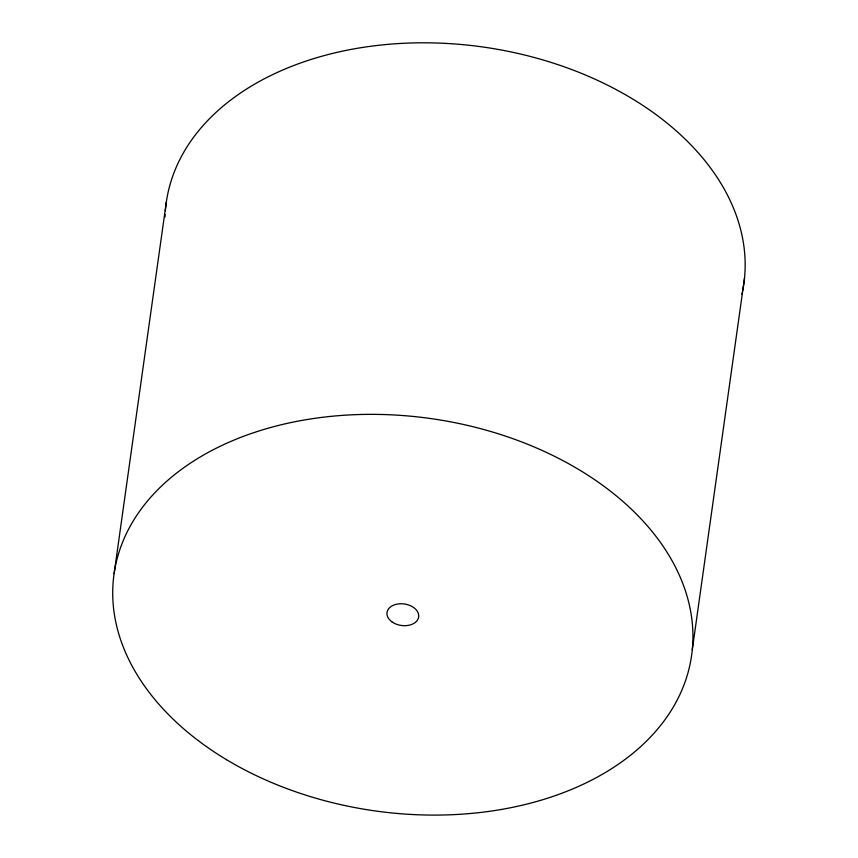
<?xml version="1.0" encoding="UTF-8"?>
<svg xmlns="http://www.w3.org/2000/svg" width="858" height="858" viewBox="0 0 858 858"><rect width="100%" height="100%" fill="white"/><g stroke="black" fill="none" stroke-linecap="round" stroke-linejoin="round"><path stroke-width="1.29" d="M114.114 573.573L166.334 202.027M692.299 649.635L744.519 278.078M742.47 291.763A291.634 198.144 8 0 1 741.955 294.219M165.004 217.063A291.634 198.144 8 0 1 165.111 214.554M165.358 210.778A291.634 198.144 8 0 1 481.617 46.815A291.634 198.144 8 0 1 742.717 290.53M226.48 759.662A291.634 198.144 8 0 0 690.497 662.076A291.634 198.144 8 0 0 291.516 422.436A291.634 198.144 8 0 0 226.48 759.662M391.741 621.707A15.98 10.854 8 0 0 418.243 618.564A15.98 10.854 8 0 0 398.52 603.893A15.98 10.854 8 0 0 391.741 621.707"/></g></svg>
